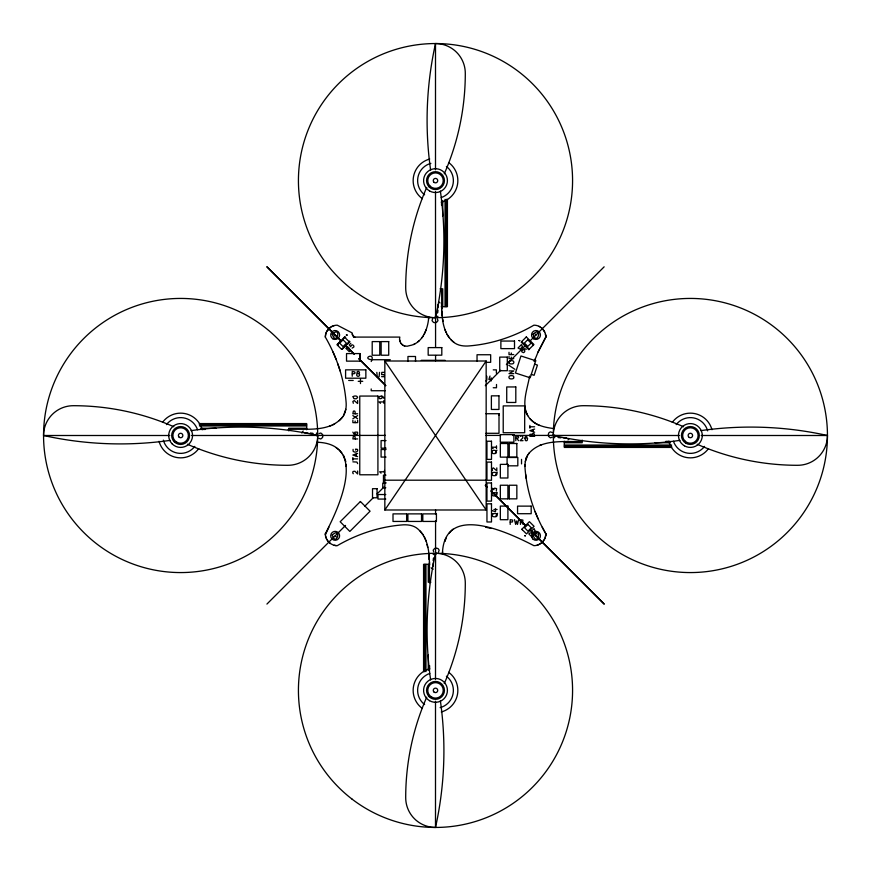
<?xml version="1.0" encoding="UTF-8"?>
<svg xmlns="http://www.w3.org/2000/svg" width="871" height="871" viewBox="0 0 871 871"><rect width="100%" height="100%" fill="white"/><g stroke="black" fill="none" stroke-linecap="round" stroke-linejoin="round"><path stroke-width="1.31" d="M360.148 361.138L360.148 353.572L346.527 353.572L346.527 361.138L360.148 361.138L360.148 353.572M498.996 415.217L499.007 413.725L485.953 413.725M442.675 551.822L442.392 553.891C444.079 501.925 508.925 532.736 533.912 545.671C540.27 545.812 545.943 540.129 545.845 533.771C534.108 513.607 526.639 490.863 524.984 467.542C524.778 462.349 525.692 456.85 529.318 452.887C542.241 438.592 564.495 442.261 581.632 441.357M524.973 466.475L525.028 464.439M288.17 429.436C305.656 428.467 328.585 432.582 341.835 417.949C345.482 413.997 346.375 408.488 346.179 403.295C344.513 379.985 337.044 357.241 325.319 337.066C325.21 330.708 330.882 325.046 337.24 325.166L352.134 332.907L352.679 335.792L354.867 337.066M542.263 527.216L545.845 533.771L545.42 536.83M325.319 337.066L325.732 334.018M545.845 533.771L545.638 535.817M428.478 319.026L428.761 316.957C427.988 328.759 422.598 343.468 409.414 345.667C403.883 347.986 398.134 342.826 399.822 337.088L353.484 337.088M525.333 461.576L527.663 455.206M345.82 409.261L343.49 415.63M518.604 519.649L517.472 524.418L516.568 521.01L515.654 524.418L514.521 519.649M529.568 376.163C527.467 389.337 520.183 405.919 529.328 417.949C535.164 425.549 545.094 427.454 554.043 428.608M490.003 376.011L488.871 379.418L491.81 379.418M445.517 539.541L444.939 541.261L446.072 538.224M532.137 434.738L532.606 433.834A1.285 1.285 0 0 1 534.184 433.834L534.642 436.327L529.873 436.327L530.091 434.281L531.92 434.281L532.137 436.327M426.224 329.576L424.133 334.464M535.11 359.146L534.217 361.53L538.093 351.982L545.823 337.088C545.965 330.719 540.281 325.057 533.934 325.166C513.759 336.881 491.026 344.372 467.705 346.016C462.512 346.223 456.992 345.319 453.051 341.672C438.723 328.781 442.414 306.483 441.543 289.346M526.04 458.429L526.465 457.351M301.769 433.007L303.195 431.014M326.059 333.016L326.451 332.058M545.104 537.832L544.223 539.704M429.61 582.819C428.619 565.333 432.735 542.415 418.102 529.165C414.15 525.529 408.641 524.625 403.447 524.821C380.137 526.487 357.393 533.956 337.229 545.682C330.871 545.779 325.199 540.118 325.329 533.76C338.264 508.773 369.075 443.916 317.109 442.239M538.093 351.982L545.834 337.088L545.42 334.018M497.254 472.202L495.664 474.706M497.254 492.474L495.664 494.978M497.559 513.335L495.958 515.839M496.96 450.165L495.37 452.67M353.093 449.349L353.093 451.167L353.996 451.842A3.299 3.299 0 0 0 356.5 451.842L357.404 451.167A1.807 1.807 0 0 0 357.404 449.349L355.586 449.12L355.586 450.024M325.329 533.76L325.373 534.783L328.9 527.205M326.93 331.143L330.414 327.333M384.84 509.992L486.16 361.008L384.84 361.008L384.84 509.992L486.16 509.992L486.16 361.008M421.923 337.796L423.121 336.13M528.555 453.889L529.328 452.887M543.667 540.586L540.739 543.504M327.496 330.261L328.127 329.445M342.608 416.959L339.211 420.704M449.229 533.041L450.296 531.789M529.252 349.315L528.828 349.761L521.239 342.172L521.685 341.748M520.335 436.36L520.564 436.131A1.775 1.775 0 0 1 522.6 436.131L522.84 437.95L520.107 440.672L523.057 440.672M532.671 536.514L533.324 535.197L532.203 533.422L530.265 532.791L528.828 533.901L532.203 537.276L533.324 535.828A1.23 1.23 0 0 0 533.302 534.576L532.671 533.934M496.339 491.113L496.568 488.609L494.761 488.163A1.296 1.296 0 0 0 493.846 489.077L493.846 489.752L492.028 488.163L492.028 491.113M531.887 530.864L534.13 528.61L536.046 533.422M334.105 336.032L335.161 334.976M340.528 341.672L337.676 344.524L338.122 344.949M343.37 338.83L345.264 336.935L345.689 337.371M350.828 343.283L349.238 344.883L350.665 346.658L351.634 345.047A1.23 1.23 0 0 1 352.929 345.047L353.724 345.852A1.328 1.328 0 0 1 353.724 347.137L352.124 348.106M266.929 604.071L345.547 525.431M364.622 506.378L373.321 497.657M377.078 493.922L383.861 487.118M485.299 385.701L500.705 370.273M506.378 364.622L525.605 345.373M530.319 340.681L604.136 266.831M552.062 437.264L550.352 437.83L548.654 436.425A4.094 4.094 0 0 1 548.948 432.724L550.352 431.864L552.062 432.441M438.559 551.909L439.136 550.2L438.276 548.784A4.094 4.094 0 0 0 434.585 548.501L433.17 550.2L433.736 551.909M568.817 439.256L567.957 439.833M521.838 529.263L529.416 521.675L534.065 526.324L526.487 533.901L521.838 529.263L522.273 529.688M536.003 535.817L537.048 534.761M319.091 433.573L320.8 433.007L322.499 434.422A4.094 4.094 0 0 1 322.499 437.558L320.8 438.984L319.091 438.407M432.593 318.938L432.016 320.648L433.442 322.346A4.126 4.126 0 0 0 436.578 322.346L437.993 320.648L437.427 318.938M522.698 349.761L521.892 350.556A1.274 1.274 0 0 0 521.892 351.84L523.34 352.646A1.786 1.786 0 0 0 524.778 351.209A1.285 1.285 0 0 0 524.614 350.403L523.983 349.761A1.339 1.339 0 0 0 522.698 349.761L524.778 348.629L526.226 349.434M533.041 345.537L533.466 345.112L528.73 340.365M451.08 530.962L453.051 529.165M328.824 328.672L329.597 327.964M541.555 542.862L542.339 542.176M418.102 341.672L419.016 340.899M352.864 418.766L357.633 415.587M331.296 326.777L332.21 326.298M539.857 544.07L536.982 545.268M332.776 424.928L334.627 423.981M485.909 380.997L486.824 380.094L486.824 376.239M413.649 344.535L414.727 344.001M357.676 373.507L356.99 373.964A1.579 1.579 0 0 0 356.99 375.782L357.23 376.011A1.513 1.513 0 0 0 359.037 376.011L359.266 375.782A1.524 1.524 0 0 0 359.266 373.964L356.99 373.049L357.23 371.688A1.524 1.524 0 0 1 359.037 371.699L359.494 372.603A1.339 1.339 0 0 1 358.591 373.507M536.373 532.823L533.792 532.497M329.739 426.061L331.459 425.473M539.693 445.364L541.424 444.776M534.642 432.245L529.873 430.655L534.642 429.065M357.633 453.432L352.864 455.021L357.633 456.611M333.168 325.896L334.17 325.58M440.116 288.802L442.751 288.802L442.751 306.679M441.259 306.679L447.422 306.679L447.422 199.405L446.224 199.405L446.224 306.679M437.993 310.12L437.71 312.689A1.306 1.306 0 0 1 436.001 312.689M435.152 316.38L437.993 316.38M513.781 354.573L509.012 354.573L509.012 352.298M513.781 358.656L509.012 358.656L509.012 356.381M390.284 359.723L371.209 359.723C361.509 358.144 376.065 351.721 371.209 361.519M421.281 360.333L445.114 360.333M485.713 362.325L490.667 362.325L490.667 354.747L477.036 354.747L477.036 361.062M493.236 369.859L496.372 369.859L496.372 373.147M509.012 370.926L513.781 370.926L509.012 373.637L513.781 373.637M384.078 372.363L381.803 372.363L381.585 374.628L384.078 374.628A1.786 1.786 0 0 1 384.078 376.675L381.585 376.675M352.232 373.964L354.726 373.507A1.296 1.296 0 0 0 354.726 371.917L352.232 371.46L352.232 376.239M348.672 380.453L353.212 380.453M358.21 381.324L362.75 381.324M493.236 387.747L496.503 387.747L496.503 384.47M385.2 390.731L371.209 390.731L371.209 388.945M383.861 401.934L379.092 401.934L380.453 403.295M357.633 413.779L352.864 413.779L353.321 411.275A1.274 1.274 0 0 1 354.911 411.275L355.357 413.779M306.679 424.776L199.405 424.776L199.405 423.578L306.679 423.578L306.679 429.741M199.405 425.963L306.679 425.963M529.873 426.79L534.642 426.79M200.689 428.249L216.008 428.249M306.679 428.249L288.802 428.249L288.802 430.884M201.266 429.436L205.338 429.436M304.894 433.007L308.029 433.007M485.953 433.29L499.007 433.29L499.007 413.725M173.852 426.736A250.619 250.619 0 0 0 73.349 405.701A29.799 29.799 0 0 0 43.55 435.5L169.769 435.5M191.478 435.5L385.461 435.402M485.691 435.402L500.596 435.402M512.779 435.402L679.522 435.5M701.231 435.5L827.45 435.5A29.799 29.799 0 0 1 797.651 465.299A250.619 250.619 0 0 1 697.148 444.264M527.151 435.903L525.104 437.046L525.333 440.443A1.524 1.524 0 0 0 527.151 440.443L527.597 438.625A1.263 1.263 0 0 0 526.694 437.721M563.123 437.83L566.27 437.83M515.795 438.407L518.289 437.95A1.306 1.306 0 0 0 518.289 436.36L515.795 435.903L515.795 440.672M357.633 438.93L352.864 438.93L353.321 436.436A1.274 1.274 0 0 1 354.911 436.436L355.357 438.93M386.038 440.584L381.084 440.584L381.084 448.151L386.038 448.151M665.825 441.357L669.897 441.357M564.321 442.751L582.198 442.751L582.198 440.116M654.992 442.751L670.311 442.751M564.321 445.037L671.595 445.037M564.321 446.224L671.595 446.224L671.595 447.422L564.321 447.422L564.321 441.259M496.503 447.215L491.745 447.215L493.106 448.576M386.038 449.512L381.084 449.512L381.084 457.079L386.038 457.079M352.864 458.886L357.633 458.886M352.864 461.837L356.958 462.066L357.633 463.655M508.283 465.822L517.82 465.822L517.82 457.482L507.096 457.482L507.096 464.036M384.459 471.788L379.691 471.788L381.052 473.149M385.951 475.141L383.469 475.141L383.469 482.719L385.951 482.719M384.84 480.193L486.16 480.193M385.788 483.209L382.761 483.209L382.761 487.749L385.788 487.749M385.777 494.532L377.992 494.532L377.992 499.072L385.777 499.072M507.902 498.843L500.335 498.854L500.335 485.234L507.902 485.234L507.902 498.854M509.263 498.843L516.841 498.854L516.841 485.234L509.263 485.234L509.274 498.854M493.922 509.47L497.101 509.47M510.199 522.143L512.475 521.914L512.714 520.096L510.199 519.649L510.199 524.418M520.433 522.143L522.698 521.914L522.927 520.096L520.433 519.649L520.433 524.418M433.17 554.468L436.001 554.468M433.17 560.717L433.442 558.159A1.306 1.306 0 0 1 435.152 558.159M429.741 564.321L423.578 564.321L423.578 671.595L424.776 671.595L424.776 564.321M430.884 582.198L428.249 582.198L428.249 564.321M336.217 545.627L334.17 545.268M485.637 527.205L490.994 528.392M404.743 345.929L403.741 345.656M534.609 364.165L537.44 365.091L534.119 375.303L531.288 374.378M492.104 510.613L495.512 511.745L495.512 508.795M433.17 569.22L431.167 567.805M539.693 425.473L538.376 424.928A27.828 27.828 0 0 1 533.204 421.771L530.091 418.864M354.105 336.903L352.145 334.105M381.139 396.033L381.825 396.49A1.535 1.535 0 0 1 381.825 398.308L380.006 398.755A1.296 1.296 0 0 1 379.321 398.308A1.535 1.535 0 0 1 379.353 396.49L382.728 396.261L383.861 398.308M355.586 434.389L354.911 433.943A1.524 1.524 0 0 1 354.911 432.125L357.404 432.125A1.524 1.524 0 0 1 357.589 433.486A1.306 1.306 0 0 1 356.718 434.389L353.996 434.161L352.864 432.125M538.942 326.298L539.857 326.777M402.805 345.221L400.627 343.032M508.784 365.243L514.913 369.326M352.864 415.587L357.633 418.766M336.293 447.879L337.959 449.077M330.414 543.504L328.824 542.176M454.041 342.445L451.08 339.886M541.555 327.964L542.328 328.672M349.467 341.16L349.913 341.574L342.325 349.173L341.9 348.727M339.211 450.133L341.835 452.887M353.321 403.295L352.864 401.477L354.225 400.573L357.633 403.523L357.633 400.573M534.946 333.92L536.003 334.976M492.485 470.623L492.028 468.805L493.389 467.89L496.797 470.852L496.797 467.89M267.005 266.831L340.757 340.583M345.547 345.362L354.17 353.985M358.961 358.776L385.777 385.592M485.387 485.201L487.303 487.118M491.124 490.95L525.605 525.431M530.395 530.221L604.147 603.962M266.929 266.929L340.681 340.681M345.471 345.471L354.094 354.094M358.874 358.874L385.701 385.701M485.299 485.299L487.216 487.216M491.048 491.048L525.529 525.529M530.319 530.319L604.071 604.071M335.161 535.817L336.217 536.874M439.409 302.183L439.986 303.043M353.321 473.737L353.093 473.508A1.764 1.764 0 0 1 353.093 471.461L354.911 471.233L357.633 473.966L357.633 471.015M420.072 530.962L423.121 534.718M327.496 540.586L328.127 541.403M543.036 329.445L544.702 332.058M449.229 337.796L447.019 334.464M516.928 438.407L518.517 440.672M521.566 522.143L523.144 524.418M384.84 361.008L486.16 509.992M527.663 415.63L525.572 410.687M343.49 455.206L345.82 461.576M326.451 538.79L326.93 539.704M424.133 536.384L426.224 541.261M535.121 511.713L538.104 518.876M333.049 351.971L336.032 359.124M446.072 332.613L444.939 329.576M526.04 412.419L526.465 413.485M337.817 363.893L340.202 371.035M326.059 537.832L325.514 535.817M427.051 544.495L427.705 547.478M442.675 319.026L443.089 321.464M525.583 474.172L526.182 478.353M545.638 335.019L545.823 337.088M399.909 341.094L399.822 340.071M442.25 315.923L441.771 310.98M428.902 554.925L429.392 559.857L429.207 557.778M441.597 307.343L441.662 309.074L441.543 304.284M429.501 561.762L429.555 563.504M346.125 464.439L346.179 466.475M560.88 437.83L558.311 437.558A1.306 1.306 0 0 1 558.311 435.848M554.62 434.999L554.62 437.83M533.27 429.523L533.27 431.787M529.873 425.429L529.873 428.162M521.533 459.365L521.533 463.905M511.277 352.973L511.277 354.573M511.277 357.066L511.277 358.656M496.503 445.843L496.503 448.576M491.135 377.818L491.135 380.997M445.037 199.405L445.037 306.679M442.751 200.689L442.751 216.008M441.543 201.092L441.543 205.164M437.993 304.741L437.993 307.877M444.264 173.852A250.619 250.619 0 0 0 465.299 73.349A29.799 29.799 0 0 0 435.5 43.55L435.5 169.769M435.5 191.478L435.576 347.355M435.576 355.488L435.576 360.899M435.576 509.894L435.576 513.955M435.576 520.738L435.5 679.522M435.5 701.231L435.5 827.45A29.799 29.799 0 0 1 405.701 797.651A250.619 250.619 0 0 1 426.736 697.148M433.17 562.971L433.17 566.106M429.61 665.651L429.61 669.723M428.249 654.992L428.249 670.311M425.963 564.321L425.963 671.595M415.521 361.443L415.521 356.489L407.955 356.489L407.955 361.443M384.459 470.416L384.459 473.149M383.861 400.573L383.861 403.295M379.538 372.363L379.081 376.903A1.6 1.6 0 0 1 377.263 376.903L376.816 372.363M360.474 379.048L360.474 383.588M357.633 420.355L357.633 422.631L352.864 422.631L352.864 420.355M356.272 453.889L356.272 456.164M355.139 421.041L355.139 422.631M352.864 457.525L352.864 460.247M316.532 433.007L316.532 435.848M310.283 433.007L312.841 433.29A1.306 1.306 0 0 1 312.841 434.999M524.875 438.625A1.263 1.263 0 0 1 525.333 437.95A1.524 1.524 0 0 1 526.683 437.765M700.796 430.633A354.225 354.225 0 0 1 827.45 435.5A137.074 137.074 0 0 1 621.84 554.206A137.074 137.074 0 0 1 621.84 316.794A137.074 137.074 0 0 1 827.45 435.5M683.604 426.736A250.619 250.619 0 0 0 583.102 405.701A29.799 29.799 0 0 0 553.303 435.5A354.225 354.225 0 0 0 679.946 440.367M704.563 446.388A17.877 17.877 0 0 1 673.446 441.238M676.19 424.613A17.877 17.877 0 0 1 707.644 430.873M708.461 448.63A22.352 22.352 0 0 1 668.786 441.281M672.292 422.37A22.352 22.352 0 0 1 711.966 429.719M430.633 170.204A354.225 354.225 0 0 1 435.5 43.55M426.736 187.396A250.619 250.619 0 0 0 405.701 287.898A29.799 29.799 0 0 0 435.5 317.697A354.225 354.225 0 0 0 440.367 191.054M446.388 166.437A17.877 17.877 0 0 1 441.238 197.554M424.613 194.81A17.877 17.877 0 0 1 430.873 163.356M448.63 162.539A22.352 22.352 0 0 1 441.281 202.214M422.37 198.708A22.352 22.352 0 0 1 429.719 159.034M170.204 440.367A354.225 354.225 0 0 1 43.55 435.5M187.396 444.264A250.619 250.619 0 0 0 287.898 465.299A29.799 29.799 0 0 0 317.697 435.5A137.074 137.074 0 0 0 112.087 316.794A137.074 137.074 0 0 0 112.087 554.206A137.074 137.074 0 0 0 317.697 435.5A354.225 354.225 0 0 0 191.054 430.633M194.81 446.388A17.877 17.877 0 0 1 163.356 440.127M166.437 424.613A17.877 17.877 0 0 1 197.554 429.762M198.708 448.63A22.352 22.352 0 0 1 159.034 441.281M162.539 422.37A22.352 22.352 0 0 1 202.214 429.719M440.367 700.796A354.225 354.225 0 0 1 435.5 827.45M444.264 683.604A250.619 250.619 0 0 0 465.299 583.102A29.799 29.799 0 0 0 435.5 553.303A354.225 354.225 0 0 0 430.633 679.946M446.388 676.19A17.877 17.877 0 0 1 440.127 707.644M424.613 704.563A17.877 17.877 0 0 1 429.762 673.446M448.63 672.292A22.352 22.352 0 0 1 441.281 711.966M422.37 708.461A22.352 22.352 0 0 1 429.719 668.786M518.974 340.55L519.758 340.692L518.974 340.55M524.614 535.665L525.409 535.807L524.614 535.665M332.276 334.203C336.337 347.148 342.27 325.025 332.276 334.203M332.276 535.044C336.337 547.99 342.27 525.866 332.276 535.044M533.117 334.203C537.178 347.148 543.112 325.025 533.117 334.203M533.117 535.044C537.178 547.99 543.112 525.866 533.117 535.044M347.159 335.041L346.364 335.041L347.159 335.041M522.535 346.712L520.129 349.119L518.027 347.997L521.402 344.622L522.535 346.712M535.709 360.768L530.178 377.785L515.425 372.995L520.967 355.978L535.709 360.768M350.349 350.175L349.238 351.634L345.852 348.258L348.433 347.289L350.349 350.175M491.963 451.069L492.42 453.345A5.259 5.259 0 0 0 495.828 453.345L496.503 452.43L495.828 450.623A5.084 5.084 0 0 0 492.42 450.623L491.963 451.069M353.093 396.708L353.778 398.537A4.333 4.333 0 0 0 356.718 398.537L357.633 397.176L356.718 396.261A4.181 4.181 0 0 0 353.778 396.261L353.093 396.708M513.552 378.177L513.095 378.645A5.237 5.237 0 0 1 509.698 378.645L509.23 378.177A1.568 1.568 0 0 1 509.23 376.37L509.698 375.913A5.084 5.084 0 0 1 513.095 375.913L513.552 376.37A1.568 1.568 0 0 1 513.552 378.177M344.513 337.099L336.935 344.676L341.584 349.325L349.162 341.737L344.513 337.099M343.054 339.832L339.679 343.207L343.054 346.582L346.418 343.207L343.054 339.832M360.398 501.511L340.169 521.751L349.837 531.43L370.077 511.19L360.398 501.511M526.324 336.935L521.675 341.584L529.263 349.162L533.901 344.513L526.324 336.935M527.793 339.679L524.418 343.054L527.793 346.418L531.168 343.054L527.793 339.679M496.568 495.196L496.111 495.664A5.259 5.259 0 0 1 492.714 495.664L492.246 495.196A1.568 1.568 0 0 1 492.246 493.389L492.714 492.932A5.084 5.084 0 0 1 496.111 492.932L496.568 493.389A1.568 1.568 0 0 1 496.568 495.196M527.946 524.418L524.582 527.793L527.946 531.168L531.321 527.793L527.946 524.418M509.698 360.932L509.23 361.378A1.59 1.59 0 0 0 509.23 363.207L509.698 363.653A5.237 5.237 0 0 0 513.095 363.653L513.552 363.196A1.59 1.59 0 0 0 513.552 361.378L513.095 360.932A5.084 5.084 0 0 0 509.698 360.932M492.714 472.659L492.246 473.116A1.568 1.568 0 0 0 492.246 474.935L492.714 475.381A5.084 5.084 0 0 0 496.111 475.381L496.568 474.935A1.568 1.568 0 0 0 496.568 473.116L496.111 472.659A5.084 5.084 0 0 0 492.714 472.659M493.019 513.792L492.55 514.249A1.568 1.568 0 0 0 492.55 516.057L493.019 516.514A5.084 5.084 0 0 0 496.416 516.514L496.873 516.057A1.568 1.568 0 0 0 496.873 514.249L496.416 513.792A5.084 5.084 0 0 0 493.019 513.792M514.511 341.051L500.879 341.051L500.879 348.629L514.511 348.629L514.511 341.051M379.767 341.595L372.2 341.595L372.2 355.216L379.767 355.216L379.767 341.595M388.716 341.595L381.139 341.595L381.139 355.216L388.716 355.216L388.716 341.595M441.804 347.605L428.173 347.605L428.173 355.183L441.804 355.172L441.804 347.605M507.303 357.099L499.736 357.099L499.736 370.719L507.303 370.719L507.303 357.099M365.853 369.848L345.591 369.848L345.591 378.199L365.853 378.199L365.853 369.848M515.806 386.953L506.726 386.953L506.726 402.467L515.806 402.467L515.806 386.953M498.963 395.837L491.386 395.837L491.386 409.457L498.963 409.457L498.963 395.837M377.916 396.065L359.756 396.065L359.756 474.782L377.916 474.782L377.916 396.065M524.68 405.897L503.22 405.897L503.22 432.724L524.68 432.724L524.68 405.897M513.901 434.618L500.27 434.618L500.281 442.196L513.901 442.196L513.901 434.618M491.494 441.238L486.954 441.238L486.954 459.398L491.494 459.398L491.494 441.238M507.902 443.502L500.335 443.502L500.335 457.133L507.902 457.133L507.902 443.502M516.841 443.502L509.263 443.502L509.263 457.133L516.841 457.133L516.841 443.502M491.494 462.098L486.954 462.098L486.954 480.259L491.494 480.259L491.494 462.098M507.902 464.363L500.335 464.363L500.335 477.994L507.902 477.994L507.902 464.363M491.494 482.959L486.954 482.959L486.954 501.119L491.494 501.119L491.494 482.959M377.056 488.696L372.516 488.696L372.516 497.777L377.056 497.777L377.056 488.696M491.494 503.819L486.954 503.819L486.954 521.979L491.494 521.979L491.494 503.819M507.902 506.084L500.335 506.084L500.335 519.704L507.902 519.704L507.902 506.084M531.19 506.127L517.559 506.127L517.559 513.705L531.19 513.705L531.19 506.127M406.637 513.879L393.006 513.879L393.006 521.446L406.637 521.446L406.637 513.879M421.531 513.879L407.9 513.879L407.9 521.446L421.531 521.446L421.531 513.879M436.425 513.879L422.805 513.879L422.805 521.446L436.425 521.446L436.425 513.879M331.993 538.975A4.475 4.475 0 0 0 339.472 536.971A4.475 4.475 0 0 0 334.007 531.495A4.475 4.475 0 0 0 331.993 538.975M532.834 538.975A4.475 4.475 0 0 0 540.314 536.971A4.475 4.475 0 0 0 534.838 531.495A4.475 4.475 0 0 0 532.834 538.975M533.76 338.852A4.475 4.475 0 0 0 540.466 334.976A4.475 4.475 0 0 0 533.76 331.111A4.475 4.475 0 0 0 533.76 338.852M332.929 338.852A4.475 4.475 0 0 0 339.625 334.976A4.475 4.475 0 0 0 332.929 331.111A4.475 4.475 0 0 0 332.929 338.852M685.902 443.241A8.939 8.939 0 0 0 699.315 435.5A8.939 8.939 0 0 0 685.902 427.759A8.939 8.939 0 0 0 685.902 443.241M684.9 440.976A7.752 7.752 0 0 0 697.856 437.503A7.752 7.752 0 0 0 688.373 428.02A7.752 7.752 0 0 0 684.9 440.976M684.421 445.821A11.922 11.922 0 0 0 702.298 435.5A11.922 11.922 0 0 0 684.421 425.179A11.922 11.922 0 0 0 684.421 445.821M689.255 437.438A2.232 2.232 0 0 0 692.608 435.5A2.232 2.232 0 0 0 689.255 433.562A2.232 2.232 0 0 0 689.255 437.438M352.058 289.368A137.074 137.074 0 0 0 571.398 198.512A137.074 137.074 0 0 0 383.044 53.98A137.074 137.074 0 0 0 352.058 289.368M429.174 186.949A8.939 8.939 0 0 0 444.134 182.943A8.939 8.939 0 0 0 433.181 171.99A8.939 8.939 0 0 0 429.174 186.949M430.024 186.1A7.752 7.752 0 0 0 442.98 182.627A7.752 7.752 0 0 0 433.497 173.144A7.752 7.752 0 0 0 430.024 186.1M429.545 190.945A11.922 11.922 0 0 0 447.422 180.624A11.922 11.922 0 0 0 429.545 170.302A11.922 11.922 0 0 0 429.545 190.945M433.921 182.202A2.232 2.232 0 0 0 437.656 181.201A2.232 2.232 0 0 0 434.923 178.468A2.232 2.232 0 0 0 433.921 182.202M174.298 441.826A8.939 8.939 0 0 0 189.257 437.819A8.939 8.939 0 0 0 178.315 426.866A8.939 8.939 0 0 0 174.298 441.826M176.748 442.207A7.752 7.752 0 0 0 188.376 435.5A7.752 7.752 0 0 0 176.748 428.793A7.752 7.752 0 0 0 176.748 442.207M172.197 443.927A11.922 11.922 0 0 0 192.143 438.581A11.922 11.922 0 0 0 177.542 423.992A11.922 11.922 0 0 0 172.197 443.927M179.045 437.079A2.232 2.232 0 0 0 182.779 436.077A2.232 2.232 0 0 0 180.047 433.344A2.232 2.232 0 0 0 179.045 437.079M352.058 799.121A137.074 137.074 0 0 0 571.398 708.265A137.074 137.074 0 0 0 383.044 563.733A137.074 137.074 0 0 0 352.058 799.121M429.174 696.702A8.939 8.939 0 0 0 444.134 692.685A8.939 8.939 0 0 0 433.181 681.743A8.939 8.939 0 0 0 429.174 696.702M431.624 697.083A7.752 7.752 0 0 0 443.252 690.376A7.752 7.752 0 0 0 431.624 683.67A7.752 7.752 0 0 0 431.624 697.083M429.545 700.698A11.922 11.922 0 0 0 447.422 690.376A11.922 11.922 0 0 0 429.545 680.055A11.922 11.922 0 0 0 429.545 700.698M433.921 691.955A2.232 2.232 0 0 0 437.656 690.953A2.232 2.232 0 0 0 434.923 688.221A2.232 2.232 0 0 0 433.921 691.955"/></g></svg>
